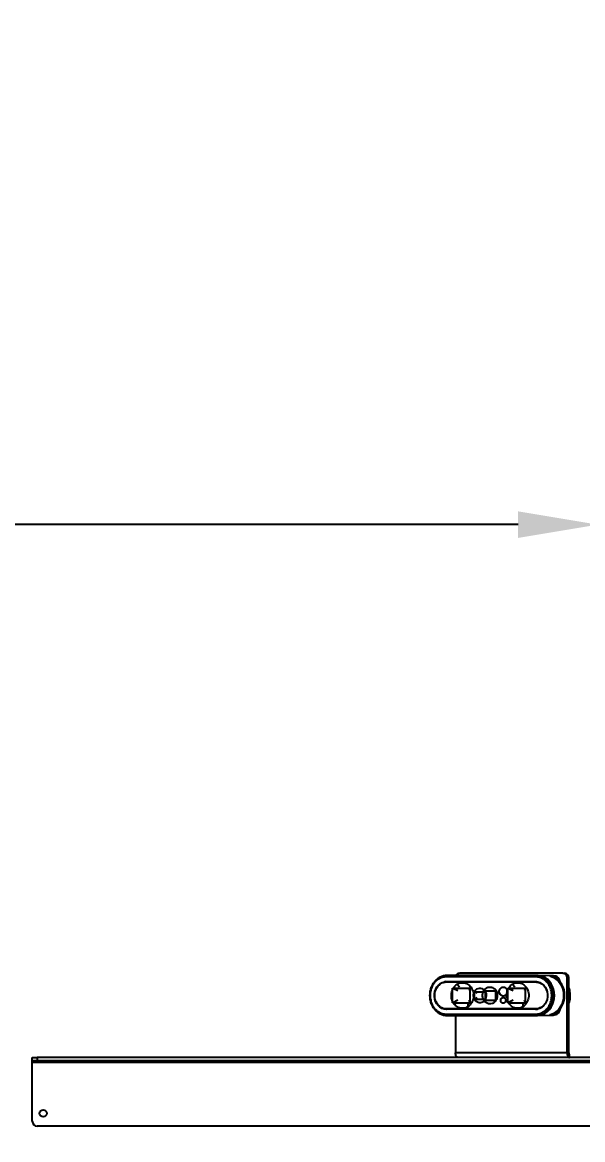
# Model space of a CAD drawing. Header units: millimetres. Extents: x 3916 to 10869, y 6515 to 11511.
# Drawn here: x 6715 to 7067, y 7604 to 8306 of the extents above; entities that cross this region are included whole.
import ezdxf

# ---------------------------------------------------------------- set-up
doc = ezdxf.new("R2010")
doc.units = ezdxf.units.MM
doc.header["$LTSCALE"] = 50
doc.header["$PDSIZE"] = -1
doc.layers.add('dim', color=4, linetype='Continuous', lineweight=18)
doc.styles.add('SLDTEXTSTYLE0', font='GULIM.TTC')
doc.dimstyles.new('ISO-25', dxfattribs={"dimtxt": 2.5, "dimasz": 2.5, "dimexe": 1.25, "dimexo": 0.625, "dimtad": 1, "dimtxsty": 'SLDTEXTSTYLE0', "dimcen": 2.5, "dimadec": 0, "dimazin": 0, "dimtfac": 1, "dimtmove": 0, "dimatfit": 3, "dimfxl": 0, "dimarcsym": 0})

# ---------------------------------------------------------------- blocks, each defined once
blk = doc.blocks.new('*D6')
at = {"layer": 'Defpoints', "color": 0}
for p in [(6062.5, 7990.34), (7076.31, 7923.51), (6062.5, 7689.16)]:
    blk.add_point(p, dxfattribs=at)
at = {"layer": 'dim', "color": 0, "lineweight": -2, "ltscale": 2}
for p, q in [((6062.5, 7701.66), (6062.5, 8015.34)), ((7076.31, 7936.01), (7076.31, 8015.34)), ((7026.31, 7990.34), (6112.5, 7990.34))]:
    blk.add_line(p, q, dxfattribs=at)
at = {"layer": 'dim', "color": 0}
for points in [[(6112.5, 7998.67), (6112.5, 7982), (6062.5, 7990.34)], [(7026.31, 7982), (7026.31, 7998.67), (7076.31, 7990.34)]]:
    blk.add_solid(points, dxfattribs=at)
at = {"layer": 'dim', "color": 0, "insert": (6569.4, 8032.59), "char_height": 50, "attachment_point": 5, "style": 'SLDTEXTSTYLE0'}
blk.add_mtext('1013,81', dxfattribs=at)
blk = doc.blocks.new('*D25')
at = {"layer": 'Defpoints', "color": 0}
for p in [(7076.31, 10374.33), (7037.28, 8872.8), (6982.13, 8777.29), (6894.79, 8441.68), (7076.31, 7240.74)]:
    blk.add_point(p, dxfattribs=at)
at = {"layer": 'dim', "color": 0, "lineweight": -2, "ltscale": 2}
blk.add_line((6975.88, 8766.46), (6798.44, 8459.12), dxfattribs=at)
blk.add_arc((7076.31, 8940.41), 530.74, 245.39976, 264.60024, dxfattribs=at)
at = {"layer": 'dim', "color": 0}
for points in [[(6859.19, 8465.25), (6851.55, 8450.44), (6810.94, 8480.77)], [(7025.97, 8403.7), (7026.76, 8420.35), (7076.31, 8409.67)]]:
    blk.add_solid(points, dxfattribs=at)
at = {"layer": 'dim', "color": 0, "insert": (6949.01, 8465.3), "char_height": 50, "attachment_point": 5, "rotation": 345, "style": 'SLDTEXTSTYLE0'}
blk.add_mtext('30%%d', dxfattribs=at)
blk = doc.blocks.new('*D38')
at = {"layer": 'Defpoints', "color": 0}
for p in [(6978.47, 10706.05), (7076.31, 10374.33), (6982.13, 10314.29), (7037.28, 10218.77), (7076.31, 7240.74)]:
    blk.add_point(p, dxfattribs=at)
at = {"layer": 'dim', "color": 0, "lineweight": -2, "ltscale": 2}
for p, q in [((7076.31, 10386.83), (7076.31, 10739.61)), ((6975.88, 10325.11), (6782.09, 10660.78))]:
    blk.add_line(p, q, dxfattribs=at)
blk.add_arc((7076.31, 10151.17), 563.45, 95.08608, 114.91392, dxfattribs=at)
at = {"layer": 'dim', "color": 0}
for points in [[(7026.73, 10704.07), (7025.99, 10720.72), (7076.31, 10714.61)], [(6835.11, 10669.57), (6842.8, 10654.79), (6794.59, 10639.13)]]:
    blk.add_solid(points, dxfattribs=at)
at = {"layer": 'dim', "color": 0, "insert": (6920.42, 10732.96), "char_height": 50, "attachment_point": 5, "rotation": 15, "style": 'SLDTEXTSTYLE0'}
blk.add_mtext('30%%d', dxfattribs=at)

msp = doc.modelspace()

# ---------------------------------------------------------------- linework, layer by layer
at = {"color": 7, "linetype": 'Continuous', "lineweight": 25}
for p, q in [((6981.034, 7707.215), (6980.429, 7707.194)), ((6981.627, 7707.27), (6980.434, 7707.135)), ((6982.234, 7707.291), (6981.035, 7707.215)), ((7037.287, 7706.47), (6981.234, 7706.47)), ((6981.234, 7703.423), (7037.287, 7703.423)), ((6981.282, 7703.323), (7037.335, 7703.323)), ((6981.813, 7703.286), (6981.282, 7703.323)), ((6981.309, 7703.226), (7037.362, 7703.226)), ((6982.234, 7707.291), (6981.627, 7707.27)), ((7037.68, 7707.27), (6981.627, 7707.27)), ((7037.866, 7703.286), (6981.813, 7703.286)), ((7038.287, 7707.291), (6982.234, 7707.291)), ((6988.059, 7701.796), (6989.532, 7700.149)), ((7054.461, 7708.741), (6989.657, 7708.741)), ((7022.7, 7701.796), (7024.173, 7700.149)), ((7037.866, 7703.286), (7037.335, 7703.323)), ((7037.712, 7703.226), (7037.362, 7703.226)), ((7038.287, 7707.291), (7037.68, 7707.27)), ((7038.049, 7703.283), (7037.866, 7703.286)), ((7038.337, 7707.241), (7038.257, 7707.243)), ((7047.65, 7707.129), (7038.451, 7707.29)), ((7046.48, 7706.989), (7046.48, 7706.92)), ((7048.406, 7706.384), (7048.442, 7706.368)), ((7048.443, 7706.372), (7048.433, 7706.373)), ((7048.516, 7706.964), (7048.516, 7706.925)), ((7048.577, 7706.925), (7048.577, 7706.968)), ((7048.763, 7706.923), (7048.763, 7706.979)), ((7054.461, 7708.741), (7055.461, 7708.741)), ((7057.059, 7658.741), (7057.059, 7705.741)), ((7058.059, 7705.741), (7057.059, 7705.741)), ((7058.059, 7658.741), (7058.059, 7705.741)), ((6985.216, 7690.067), (6985.216, 7699.416)), ((6985.216, 7699.416), (6985.296, 7699.377)), ((6985.296, 7699.377), (6988.532, 7697.775)), ((6985.296, 7699.377), (6996.22, 7699.377)), ((6996.22, 7699.377), (6995.649, 7697.775)), ((6996.234, 7699.416), (6996.22, 7699.377)), ((6996.234, 7690.067), (6996.234, 7699.416)), ((7000.631, 7696.231), (6998.626, 7697.031)), ((6998.626, 7697.031), (7004.496, 7697.031)), ((6998.626, 7697.031), (6998.626, 7692.451)), ((7004.507, 7697.031), (7005.728, 7697.031)), ((7004.569, 7697.301), (7005.265, 7697.031)), ((7005.491, 7696.633), (7005.536, 7696.708)), ((7005.529, 7697.717), (7012.183, 7697.717)), ((7005.536, 7697.679), (7005.536, 7697.492)), ((7005.536, 7697.411), (7005.536, 7697.031)), ((7005.536, 7696.802), (7005.536, 7692.681)), ((7005.58, 7696.783), (7005.728, 7697.031)), ((7005.728, 7697.031), (7005.728, 7692.451)), ((7012.195, 7697.679), (7012.195, 7691.804)), ((7014.797, 7695.81), (7015.402, 7696.044)), ((7019.009, 7698.319), (7019.144, 7698.553)), ((7019.857, 7690.067), (7019.857, 7699.416)), ((7019.857, 7699.416), (7019.937, 7699.377)), ((7019.937, 7699.377), (7023.173, 7697.775)), ((7019.937, 7699.377), (7030.861, 7699.377)), ((7030.861, 7699.377), (7030.29, 7697.775)), ((7030.875, 7699.416), (7030.861, 7699.377)), ((7030.875, 7690.067), (7030.875, 7699.416)), ((6985.296, 7690.106), (6985.216, 7690.067)), ((6988.532, 7691.708), (6985.296, 7690.106)), ((6985.296, 7690.106), (6996.22, 7690.106)), ((6994.649, 7689.333), (6994.734, 7687.687)), ((6996.22, 7690.106), (6995.649, 7691.708)), ((6996.22, 7690.106), (6996.234, 7690.067)), ((7000.631, 7693.251), (6998.626, 7692.451)), ((6998.626, 7692.451), (7005.728, 7692.451)), ((7005.536, 7692.774), (7005.491, 7692.85)), ((7005.529, 7691.766), (7012.183, 7691.766)), ((7005.536, 7692.451), (7005.536, 7692.071)), ((7005.728, 7692.451), (7005.58, 7692.7)), ((7005.862, 7692.522), (7005.746, 7692.683)), ((7012.218, 7692.971), (7012.685, 7692.182)), ((7016.133, 7692.418), (7015.556, 7692.611)), ((7018.312, 7690.872), (7018.278, 7691.065)), ((7019.937, 7690.106), (7019.857, 7690.067)), ((7023.173, 7691.708), (7019.937, 7690.106)), ((7019.937, 7690.106), (7030.861, 7690.106)), ((7029.29, 7689.333), (7029.375, 7687.687)), ((7030.861, 7690.106), (7030.29, 7691.708)), ((7030.861, 7690.106), (7030.875, 7690.067)), ((7044.767, 7694.741), (7044.71, 7694.741)), ((7055.534, 7694.741), (7055.04, 7694.741)), ((6980.429, 7682.289), (6981.034, 7682.268)), ((6980.434, 7682.348), (6981.627, 7682.213)), ((6981.034, 7682.268), (6982.234, 7682.191)), ((7037.287, 7686.06), (6981.234, 7686.06)), ((6981.234, 7683.012), (7037.287, 7683.012)), ((7037.335, 7686.16), (6981.282, 7686.16)), ((7037.362, 7686.256), (6981.309, 7686.256)), ((6981.627, 7682.213), (7037.68, 7682.213)), ((6982.234, 7682.191), (6981.627, 7682.213)), ((6982.234, 7682.191), (7038.287, 7682.191)), ((6987.059, 7682.191), (6987.059, 7658.741)), ((7037.866, 7686.197), (7037.335, 7686.16)), ((7037.712, 7686.256), (7037.362, 7686.256)), ((7038.287, 7682.191), (7037.68, 7682.213)), ((7037.866, 7686.197), (7038.049, 7686.2)), ((7038.451, 7682.193), (7047.649, 7682.353)), ((7040.052, 7686.903), (7039.53, 7686.72)), ((7046.48, 7682.563), (7046.48, 7682.494)), ((7048.428, 7683.11), (7048.443, 7683.11)), ((7048.516, 7682.558), (7048.516, 7682.519)), ((7048.577, 7682.515), (7048.577, 7682.558)), ((7048.763, 7682.504), (7048.763, 7682.56)), ((6721.309, 7653.741), (6721.309, 7655.741)), ((6721.309, 7655.741), (6724.309, 7655.741)), ((6724.309, 7653.741), (6721.309, 7653.741)), ((6721.309, 7652.741), (6721.309, 7653.741)), ((7431.309, 7652.741), (6721.309, 7652.741)), ((6721.309, 7615.741), (6721.309, 7652.741)), ((6724.309, 7655.741), (6724.309, 7653.741)), ((7003.134, 7655.741), (6724.309, 7655.741)), ((7428.309, 7653.741), (6724.309, 7653.741)), ((7057.059, 7658.741), (6987.059, 7658.741)), ((7058.559, 7655.741), (7003.134, 7655.741)), ((7058.059, 7658.741), (7057.059, 7658.741)), ((7058.559, 7655.741), (7058.559, 7657.741)), ((7094.059, 7655.741), (7058.559, 7655.741)), ((7428.309, 7612.741), (6724.309, 7612.741))]:
    msp.add_line(p, q, dxfattribs=at)
at = {"color": 7, "linetype": 'Continuous', "lineweight": 25, "flags": 128}
for points in [[(6981.234, 7686.06), (6979.839, 7686.21), (6978.494, 7686.657), (6977.243, 7687.384), (6976.131, 7688.366), (6975.195, 7689.569), (6974.469, 7690.952), (6973.978, 7692.466), (6973.738, 7694.059), (6973.759, 7695.676), (6974.039, 7697.26), (6974.568, 7698.757), (6975.328, 7700.115), (6976.294, 7701.286), (6977.43, 7702.23), (6978.699, 7702.915), (6980.055, 7703.316)], [(6981.282, 7686.16), (6979.904, 7686.309), (6978.573, 7686.75), (6977.337, 7687.469), (6976.238, 7688.439), (6975.313, 7689.629), (6974.595, 7690.996), (6974.11, 7692.492), (6973.873, 7694.067), (6973.893, 7695.665), (6974.17, 7697.231), (6974.693, 7698.711), (6975.445, 7700.053), (6976.399, 7701.211), (6977.522, 7702.144), (6978.776, 7702.821), (6980.117, 7703.217)], [(6981.234, 7703.423), (6981.235, 7703.404), (6981.237, 7703.385), (6981.242, 7703.368), (6981.248, 7703.353), (6981.255, 7703.341), (6981.263, 7703.332), (6981.272, 7703.325), (6981.282, 7703.323)], [(7037.287, 7703.423), (7038.678, 7703.273), (7040.021, 7702.828), (7041.27, 7702.105), (7042.381, 7701.126), (7043.316, 7699.928), (7044.043, 7698.55), (7044.537, 7697.041), (7044.78, 7695.452), (7044.765, 7693.839), (7044.491, 7692.257), (7043.969, 7690.761), (7043.215, 7689.402), (7042.257, 7688.227), (7041.128, 7687.278), (7039.865, 7686.586), (7038.514, 7686.176)], [(7037.287, 7703.423), (7037.288, 7703.404), (7037.291, 7703.385), (7037.295, 7703.368), (7037.301, 7703.353), (7037.308, 7703.341), (7037.317, 7703.332), (7037.326, 7703.325), (7037.335, 7703.323)], [(7037.335, 7703.323), (7038.71, 7703.175), (7040.038, 7702.735), (7041.272, 7702.02), (7042.371, 7701.053), (7043.295, 7699.868), (7044.014, 7698.506), (7044.502, 7697.014), (7044.742, 7695.444), (7044.727, 7693.849), (7044.456, 7692.285), (7043.94, 7690.806), (7043.195, 7689.463), (7042.248, 7688.302), (7041.132, 7687.364), (7039.884, 7686.68), (7038.548, 7686.275)], [(7037.712, 7703.226), (7039.146, 7703.063), (7039.164, 7703.059)], [(7038.287, 7682.191), (7039.987, 7682.346), (7041.646, 7682.806), (7043.221, 7683.559), (7044.676, 7684.588), (7045.972, 7685.867), (7047.08, 7687.365), (7047.971, 7689.044), (7048.624, 7690.863), (7049.022, 7692.778), (7049.156, 7694.741), (7049.022, 7696.705), (7048.624, 7698.62), (7047.971, 7700.439), (7047.08, 7702.118), (7045.972, 7703.616), (7044.676, 7704.895), (7043.221, 7705.924), (7041.646, 7706.677), (7039.987, 7707.137), (7038.287, 7707.291)], [(7048.438, 7707.063), (7047.298, 7707.078), (7046.403, 7707.088)], [(7048.516, 7706.964), (7047.376, 7706.978), (7046.48, 7706.989)], [(7047.212, 7706.672), (7048.821, 7705.953), (7050.31, 7704.947), (7051.64, 7703.679), (7052.779, 7702.183), (7053.696, 7700.496), (7054.369, 7698.662), (7054.779, 7696.727), (7054.917, 7694.741), (7054.779, 7692.756), (7054.369, 7690.821), (7053.696, 7688.987), (7052.779, 7687.3), (7051.64, 7685.804), (7050.31, 7684.536), (7048.821, 7683.53), (7047.212, 7682.811)], [(7048.169, 7706.578), (7049.555, 7706.567), (7050.644, 7706.558)], [(7048.574, 7706.999), (7048.629, 7706.993), (7048.763, 7706.979)], [(7048.611, 7706.288), (7049.734, 7706.279), (7050.816, 7706.27)], [(6981.234, 7686.06), (6981.235, 7686.079), (6981.237, 7686.097), (6981.242, 7686.114), (6981.248, 7686.129), (6981.255, 7686.142), (6981.263, 7686.151), (6981.272, 7686.157), (6981.282, 7686.16)], [(7037.287, 7686.06), (7037.288, 7686.079), (7037.291, 7686.097), (7037.295, 7686.114), (7037.301, 7686.129), (7037.308, 7686.142), (7037.317, 7686.151), (7037.326, 7686.157), (7037.335, 7686.16)], [(7039.164, 7686.424), (7039.146, 7686.419), (7037.712, 7686.256)], [(7038.548, 7686.275), (7038.539, 7686.272), (7038.531, 7686.266), (7038.524, 7686.257), (7038.518, 7686.245), (7038.514, 7686.23), (7038.512, 7686.213), (7038.512, 7686.195), (7038.514, 7686.176)], [(7046.403, 7682.394), (7047.542, 7682.408), (7048.438, 7682.419)], [(7046.48, 7682.494), (7047.62, 7682.508), (7048.516, 7682.519)], [(7050.644, 7682.925), (7049.258, 7682.914), (7048.169, 7682.905)], [(7048.763, 7682.504), (7048.629, 7682.49), (7048.573, 7682.484)], [(7050.816, 7683.213), (7049.438, 7683.201), (7048.593, 7683.194)], [(6988.559, 7655.741), (6988.267, 7655.799), (6987.985, 7655.97), (6987.726, 7656.247), (6987.499, 7656.62), (6987.312, 7657.075), (6987.174, 7657.593), (6987.088, 7658.156), (6987.059, 7658.741)], [(7057.059, 7658.741), (7057.088, 7658.156), (7057.174, 7657.593), (7057.312, 7657.075), (7057.499, 7656.62), (7057.726, 7656.247), (7057.985, 7655.97), (7058.267, 7655.799), (7058.559, 7655.741)], [(7058.059, 7658.741), (7058.069, 7658.546), (7058.097, 7658.359), (7058.144, 7658.186), (7058.206, 7658.034), (7058.282, 7657.91), (7058.368, 7657.818), (7058.462, 7657.761), (7058.559, 7657.741)]]:
    msp.add_lwpolyline(points, dxfattribs=at)
at = {"color": 7, "linetype": 'Continuous', "lineweight": 25}
msp.add_circle((6728.109, 7620.741), 2.25, dxfattribs=at)
for centre, radius, start, end in [((6981.235, 7696.888), 6.535, 90.008438, 100.395498), ((6980.162, 7703.314), 0.106, 178.860937, 245.257055), ((6981.283, 7696.863), 6.46, 90.008438, 100.395498), ((6981.788, 7703.206), 0.0841, 14.346763, 72.795367), ((6989.752, 7706.166), 2.578, 92.095504, 154.101135), ((7037.84, 7703.204), 0.0858, 12.642775, 72.474166), ((7047.487, 7697.828), 9.302, 85.089295, 88.999157), ((7042.626, 7695.177), 12.421, 357.990665, 62.320643), ((7043.179, 7695.181), 12.362, 357.961723, 64.987185), ((7047.681, 7697.749), 9.293, 80.710112, 83.313851), ((7047.655, 7697.612), 9.432, 71.533937, 80.690909), ((7054.245, 7705.929), 2.821, 356.188739, 85.59805), ((7055.245, 7705.929), 2.821, 356.188739, 85.59805), ((7042.626, 7694.306), 12.421, 297.679369, 2.009334), ((7037.286, 7692.597), 6.537, 270.009532, 280.827402), ((7037.334, 7692.622), 6.462, 270.009531, 280.827402), ((7037.84, 7686.279), 0.0858, 287.525834, 347.357225), ((7047.487, 7691.653), 9.301, 271.000583, 274.910965), ((7047.681, 7691.734), 9.293, 276.686149, 279.289888), ((7047.655, 7691.871), 9.432, 279.309121, 288.472055), ((6724.309, 7615.741), 3, 180, 270)]:
    msp.add_arc(centre, radius, start, end, dxfattribs=at)
for points, knots in [([(6980.434, 7707.135), (6980.125, 7707.109), (6979.107, 7707.024), (6977.449, 7706.374), (6975.56, 7705.23), (6973.905, 7703.656), (6972.547, 7701.747), (6971.538, 7699.567), (6970.916, 7697.201), (6970.706, 7694.741), (6970.916, 7692.281), (6971.538, 7689.916), (6972.547, 7687.735), (6973.905, 7685.826), (6975.559, 7684.252), (6977.449, 7683.109), (6979.107, 7682.459), (6980.125, 7682.374), (6980.434, 7682.348)], [0, 0, 0, 0, 0.0293537, 0.0965863, 0.1638188, 0.2310535, 0.2982876, 0.3655213, 0.4327592, 0.4999959, 0.5672315, 0.6344695, 0.7017076, 0.7689425, 0.836177, 0.9034116, 0.9706457, 1, 1, 1, 1]), ([(6981.234, 7706.47), (6980.347, 7706.393), (6978.574, 7706.237), (6976.097, 7705.006), (6973.969, 7703.133), (6972.336, 7700.673), (6971.309, 7697.812), (6970.959, 7694.741), (6971.309, 7691.671), (6972.336, 7688.81), (6973.969, 7686.35), (6976.097, 7684.477), (6978.574, 7683.246), (6980.347, 7683.09), (6981.234, 7683.012)], [0, 0, 0, 0, 0.0833357, 0.1666647, 0.249997, 0.3333285, 0.4166622, 0.4999978, 0.5833319, 0.6666693, 0.7500028, 0.8333353, 0.9166671, 1, 1, 1, 1]), ([(6985.705, 7699.307), (6985.792, 7699.469), (6986.12, 7700.076), (6986.905, 7700.954), (6987.674, 7701.515), (6988.059, 7701.796)], [0, 0, 0, 0, 0.1531272, 0.5765636, 1, 1, 1, 1]), ([(7020.385, 7699.377), (7020.46, 7699.514), (7020.777, 7700.097), (7021.547, 7700.954), (7022.316, 7701.515), (7022.7, 7701.796)], [0, 0, 0, 0, 0.1338324, 0.5669162, 1, 1, 1, 1]), ([(7037.287, 7683.012), (7038.174, 7683.09), (7039.946, 7683.246), (7042.424, 7684.477), (7044.552, 7686.35), (7046.185, 7688.81), (7047.211, 7691.671), (7047.561, 7694.741), (7047.211, 7697.812), (7046.185, 7700.673), (7044.552, 7703.133), (7042.424, 7705.006), (7039.946, 7706.237), (7038.173, 7706.393), (7037.287, 7706.47)], [0, 0, 0, 0, 0.0833357, 0.1666647, 0.249997, 0.3333285, 0.4166622, 0.4999978, 0.5833319, 0.6666693, 0.7500028, 0.8333353, 0.9166671, 1, 1, 1, 1]), ([(7037.362, 7703.226), (7037.844, 7703.196), (7038.807, 7703.135), (7040.183, 7702.613), (7041.154, 7702.087), (7041.594, 7701.657), (7041.668, 7701.585)], [0, 0, 0, 0, 0.3124631, 0.6249263, 0.9373894, 1, 1, 1, 1]), ([(7037.68, 7682.213), (7038.39, 7682.259), (7039.811, 7682.352), (7041.859, 7683.097), (7043.747, 7684.256), (7045.401, 7685.826), (7046.76, 7687.736), (7047.769, 7689.916), (7048.39, 7692.281), (7048.6, 7694.741), (7048.391, 7697.201), (7047.769, 7699.567), (7046.76, 7701.747), (7045.402, 7703.657), (7043.747, 7705.227), (7041.859, 7706.385), (7039.811, 7707.13), (7038.39, 7707.224), (7037.68, 7707.27)], [0, 0, 0, 0, 0.0625029, 0.1250003, 0.1874976, 0.2499971, 0.3124959, 0.3749943, 0.4374967, 0.4999979, 0.5624982, 0.6250006, 0.6875032, 0.7500027, 0.812502, 0.8750012, 0.9375001, 1, 1, 1, 1]), ([(7038.246, 7707.242), (7038.246, 7707.242), (7038.243, 7707.242), (7038.251, 7707.241), (7038.27, 7707.234), (7038.289, 7707.226), (7038.312, 7707.213), (7038.338, 7707.193), (7038.363, 7707.166), (7038.383, 7707.132), (7038.397, 7707.093), (7038.4, 7707.065), (7038.401, 7707.051)], [0, 0, 0, 0, 0.0034056, 0.2195208, 0.3148702, 0.404065, 0.4912308, 0.5816584, 0.6783844, 0.7814865, 0.8894463, 1, 1, 1, 1]), ([(7046.403, 7707.088), (7046.321, 7707.087), (7046.196, 7707.085), (7046.143, 7707.073), (7046.156, 7707.061), (7046.159, 7707.059)], [0, 0, 0, 0, 0.5917833, 0.906587, 1, 1, 1, 1]), ([(7046.159, 7707.059), (7046.163, 7707.051), (7046.175, 7707.026), (7046.387, 7706.951), (7046.757, 7706.827), (7047.064, 7706.723), (7047.213, 7706.672)], [0, 0, 0, 0, 0.1680312, 0.4854334, 0.7512376, 1, 1, 1, 1]), ([(7046.48, 7706.989), (7046.419, 7706.989), (7046.3, 7706.989), (7046.263, 7706.977), (7046.245, 7706.972)], [0, 0, 0, 0, 0.51317233, 1, 1, 1, 1]), ([(7046.48, 7706.989), (7046.479, 7707.003), (7046.476, 7707.03), (7046.456, 7707.061), (7046.43, 7707.082), (7046.412, 7707.086), (7046.403, 7707.088)], [0, 0, 0, 0, 0.2796649, 0.5593512, 0.7796753, 1, 1, 1, 1]), ([(7046.612, 7706.906), (7046.616, 7706.915), (7046.626, 7706.936), (7046.742, 7706.937), (7046.804, 7706.938)], [0, 0, 0, 0, 0.4557481, 1, 1, 1, 1]), ([(7048.954, 7706.922), (7048.553, 7706.925), (7047.836, 7706.931), (7047.12, 7706.936), (7046.804, 7706.938)], [0, 0, 0, 0, 0.5599694, 1, 1, 1, 1]), ([(7048.406, 7706.384), (7048.363, 7706.402), (7048.273, 7706.44), (7048.166, 7706.493), (7048.108, 7706.531), (7048.091, 7706.556), (7048.099, 7706.569), (7048.125, 7706.577), (7048.152, 7706.577), (7048.169, 7706.578)], [0, 0, 0, 0, 0.1718049, 0.353517, 0.5653232, 0.6695824, 0.8096334, 0.8798679, 1, 1, 1, 1]), ([(7048.169, 7706.578), (7048.197, 7706.564), (7048.255, 7706.536), (7048.307, 7706.476), (7048.322, 7706.436), (7048.324, 7706.429)], [0, 0, 0, 0, 0.449011, 0.8980384, 1, 1, 1, 1]), ([(7048.284, 7707.097), (7048.313, 7707.094), (7048.372, 7707.089), (7048.443, 7707.079), (7048.465, 7707.074), (7048.477, 7707.072)], [0, 0, 0, 0, 0.3116241, 0.62297165, 1, 1, 1, 1]), ([(7048.477, 7707.072), (7048.478, 7707.071), (7048.489, 7707.069), (7048.487, 7707.067), (7048.477, 7707.064), (7048.451, 7707.063), (7048.438, 7707.063)], [0, 0, 0, 0, 0.014865, 0.3433567, 0.6723398, 1, 1, 1, 1]), ([(7048.516, 7706.964), (7048.515, 7706.978), (7048.512, 7707.005), (7048.491, 7707.037), (7048.466, 7707.057), (7048.447, 7707.061), (7048.438, 7707.063)], [0, 0, 0, 0, 0.2796607, 0.5593435, 0.7796714, 1, 1, 1, 1]), ([(7048.577, 7706.968), (7048.576, 7706.979), (7048.573, 7707.002), (7048.557, 7707.031), (7048.534, 7707.052), (7048.505, 7707.067), (7048.487, 7707.069), (7048.477, 7707.071)], [0, 0, 0, 0, 0.1927554, 0.3876953, 0.5825707, 0.7647908, 1, 1, 1, 1]), ([(7048.574, 7706.968), (7048.575, 7706.967), (7048.575, 7706.965), (7048.541, 7706.964), (7048.516, 7706.964)], [0, 0, 0, 0, 0.2647593, 1, 1, 1, 1]), ([(7048.763, 7706.979), (7048.8, 7706.974), (7048.874, 7706.965), (7048.96, 7706.949), (7049.013, 7706.935), (7049.02, 7706.923), (7048.976, 7706.922), (7048.954, 7706.922)], [0, 0, 0, 0, 0.173961, 0.3502123, 0.567508, 0.7838319, 1, 1, 1, 1]), ([(7050.643, 7706.558), (7050.882, 7706.399), (7051.346, 7706.089), (7051.938, 7705.149), (7052.325, 7704.252), (7052.455, 7703.613), (7052.486, 7703.46)], [0, 0, 0, 0, 0.3038796, 0.5894763, 0.9021837, 1, 1, 1, 1]), ([(7050.816, 7706.27), (7050.815, 7706.307), (7050.813, 7706.371), (7050.775, 7706.456), (7050.721, 7706.522), (7050.669, 7706.546), (7050.644, 7706.558)], [0, 0, 0, 0, 0.2859459, 0.4995672, 0.7498041, 1, 1, 1, 1]), ([(7050.816, 7706.27), (7051.061, 7706.097), (7051.55, 7705.749), (7052.223, 7704.665), (7052.477, 7703.597), (7052.616, 7703.012)], [0, 0, 0, 0, 0.311348, 0.622971, 1, 1, 1, 1]), ([(6985.216, 7691.08), (6985.048, 7691.493), (6984.685, 7692.383), (6984.433, 7693.878), (6984.42, 7695.459), (6984.661, 7697.015), (6985.033, 7697.965), (6985.216, 7698.435)], [0, 0, 0, 0, 0.179001, 0.3853444, 0.5916878, 0.7980313, 1, 1, 1, 1]), ([(6998.626, 7693.152), (6998.581, 7693.246), (6998.282, 7693.868), (6998.237, 7695.016), (6998.522, 7695.903), (6998.626, 7696.227)], [0, 0, 0, 0, 0.1018293, 0.6724835, 1, 1, 1, 1]), ([(7019.857, 7691.08), (7019.689, 7691.493), (7019.326, 7692.383), (7019.074, 7693.878), (7019.061, 7695.459), (7019.302, 7697.015), (7019.674, 7697.965), (7019.857, 7698.435)], [0, 0, 0, 0, 0.17900102, 0.38534443, 0.59168784, 0.79803125, 1, 1, 1, 1]), ([(7058.059, 7689.658), (7058.215, 7690.037), (7058.597, 7690.964), (7058.945, 7692.54), (7059.126, 7694.333), (7059.062, 7696.151), (7058.733, 7697.935), (7058.389, 7699.184), (7058.091, 7699.79), (7058.059, 7699.855)], [0, 0, 0, 0, 0.1176796, 0.2881115, 0.4596546, 0.6321262, 0.8053238, 0.9789822, 1, 1, 1, 1]), ([(6994.734, 7687.687), (6994.322, 7687.461), (6993.497, 7687.009), (6992.145, 7686.701), (6990.774, 7686.682), (6989.424, 7686.979), (6988.148, 7687.57), (6987.009, 7688.447), (6986.176, 7689.333), (6985.817, 7689.978), (6985.705, 7690.18)], [0, 0, 0, 0, 0.1341063, 0.2682126, 0.4023189, 0.5364251, 0.6705314, 0.8046377, 0.938744, 1, 1, 1, 1]), ([(7005.862, 7692.522), (7005.558, 7692.023), (7004.949, 7691.026), (7003.497, 7690.188), (7001.9, 7690.014), (7000.39, 7690.585), (6999.31, 7691.51), (6998.993, 7692.31), (6998.895, 7692.559)], [0, 0, 0, 0, 0.1834613, 0.3669227, 0.550384, 0.7338454, 0.9173067, 1, 1, 1, 1]), ([(7029.375, 7687.687), (7028.963, 7687.461), (7028.138, 7687.009), (7026.786, 7686.701), (7025.415, 7686.682), (7024.065, 7686.979), (7022.789, 7687.57), (7021.651, 7688.448), (7020.834, 7689.311), (7020.488, 7689.929), (7020.389, 7690.106)], [0, 0, 0, 0, 0.1351368, 0.2702736, 0.4054104, 0.5405472, 0.675684, 0.8108208, 0.9459576, 1, 1, 1, 1]), ([(7042.512, 7688.698), (7042.167, 7688.343), (7041.463, 7687.618), (7040.19, 7686.859), (7038.806, 7686.35), (7037.843, 7686.288), (7037.362, 7686.256)], [0, 0, 0, 0, 0.242134, 0.494756, 0.747378, 1, 1, 1, 1]), ([(7038.283, 7682.245), (7038.284, 7682.244), (7038.285, 7682.24), (7038.315, 7682.241), (7038.337, 7682.242)], [0, 0, 0, 0, 0.2318727, 1, 1, 1, 1]), ([(7047.213, 7682.811), (7047.064, 7682.76), (7046.758, 7682.656), (7046.388, 7682.533), (7046.168, 7682.453), (7046.156, 7682.427), (7046.152, 7682.417)], [0, 0, 0, 0, 0.2383351, 0.4914913, 0.7967911, 1, 1, 1, 1]), ([(7046.152, 7682.417), (7046.161, 7682.411), (7046.187, 7682.395), (7046.32, 7682.395), (7046.403, 7682.394)], [0, 0, 0, 0, 0.37884882, 1, 1, 1, 1]), ([(7046.308, 7682.499), (7046.311, 7682.498), (7046.339, 7682.492), (7046.414, 7682.493), (7046.48, 7682.494)], [0, 0, 0, 0, 0.1191834, 1, 1, 1, 1]), ([(7046.48, 7682.494), (7046.479, 7682.48), (7046.476, 7682.453), (7046.456, 7682.422), (7046.43, 7682.401), (7046.412, 7682.397), (7046.403, 7682.394)], [0, 0, 0, 0, 0.2796649, 0.5593512, 0.7796753, 1, 1, 1, 1]), ([(7046.804, 7682.545), (7046.742, 7682.545), (7046.626, 7682.547), (7046.616, 7682.567), (7046.612, 7682.577)], [0, 0, 0, 0, 0.5442482, 1, 1, 1, 1]), ([(7046.804, 7682.545), (7047.206, 7682.548), (7047.922, 7682.553), (7048.639, 7682.559), (7048.954, 7682.561)], [0, 0, 0, 0, 0.56003068, 1, 1, 1, 1]), ([(7048.169, 7682.905), (7048.136, 7682.908), (7048.069, 7682.915), (7048.124, 7682.966), (7048.242, 7683.03), (7048.352, 7683.076), (7048.406, 7683.099)], [0, 0, 0, 0, 0.2817263, 0.5621793, 0.7816897, 1, 1, 1, 1]), ([(7048.169, 7682.905), (7048.198, 7682.919), (7048.257, 7682.946), (7048.314, 7683.024), (7048.344, 7683.086), (7048.347, 7683.12), (7048.348, 7683.125)], [0, 0, 0, 0, 0.3402631, 0.6805386, 0.9484419, 1, 1, 1, 1]), ([(7048.438, 7682.419), (7048.459, 7682.419), (7048.501, 7682.418), (7048.471, 7682.408), (7048.395, 7682.397), (7048.321, 7682.39), (7048.284, 7682.386)], [0, 0, 0, 0, 0.2794038, 0.5589813, 0.779514, 1, 1, 1, 1]), ([(7048.285, 7682.386), (7048.318, 7682.389), (7048.387, 7682.395), (7048.461, 7682.407), (7048.492, 7682.409), (7048.533, 7682.43), (7048.555, 7682.45), (7048.573, 7682.479), (7048.575, 7682.503), (7048.577, 7682.515)], [0, 0, 0, 0, 0.2289085, 0.4815455, 0.7425081, 0.8013091, 0.862507, 0.9293199, 1, 1, 1, 1]), ([(7048.516, 7682.519), (7048.515, 7682.505), (7048.512, 7682.478), (7048.491, 7682.446), (7048.466, 7682.426), (7048.447, 7682.421), (7048.438, 7682.419)], [0, 0, 0, 0, 0.2796607, 0.5593435, 0.7796714, 1, 1, 1, 1]), ([(7048.516, 7682.519), (7048.541, 7682.519), (7048.575, 7682.518), (7048.575, 7682.515), (7048.575, 7682.515)], [0, 0, 0, 0, 0.7345304, 1, 1, 1, 1]), ([(7048.954, 7682.561), (7048.976, 7682.561), (7049.02, 7682.56), (7049.013, 7682.548), (7048.96, 7682.534), (7048.874, 7682.518), (7048.8, 7682.509), (7048.763, 7682.504)], [0, 0, 0, 0, 0.21615711, 0.43249103, 0.6497869, 0.82603047, 1, 1, 1, 1]), ([(7052.513, 7686.141), (7052.474, 7685.948), (7052.336, 7685.267), (7051.939, 7684.333), (7051.346, 7683.394), (7050.882, 7683.084), (7050.643, 7682.924)], [0, 0, 0, 0, 0.1204755, 0.4253273, 0.7037489, 1, 1, 1, 1]), ([(7050.644, 7682.925), (7050.67, 7682.937), (7050.721, 7682.96), (7050.775, 7683.027), (7050.813, 7683.111), (7050.815, 7683.176), (7050.816, 7683.213)], [0, 0, 0, 0, 0.2507681, 0.5004953, 0.713587, 1, 1, 1, 1]), ([(7052.584, 7686.237), (7052.531, 7685.995), (7052.373, 7685.266), (7051.95, 7684.378), (7051.399, 7683.595), (7051.011, 7683.34), (7050.816, 7683.213)], [0, 0, 0, 0, 0.16152949, 0.48764768, 0.74389343, 1, 1, 1, 1])]:
    msp.add_open_spline(points, degree=3, knots=knots, dxfattribs=at)
for points in [[(6973.96, 7694.741), (6973.988, 7695.297), (6974.042, 7696.407), (6974.479, 7698.009), (6975.158, 7699.486), (6976.079, 7700.78), (6977.2, 7701.843), (6978.478, 7702.627), (6979.866, 7703.132), (6980.828, 7703.195), (6981.309, 7703.226)], [(6981.234, 7706.47), (6981.239, 7706.574), (6981.251, 7706.781), (6981.342, 7707.044), (6981.471, 7707.23), (6981.575, 7707.257), (6981.627, 7707.27)], [(6988.059, 7701.796), (6988.471, 7702.022), (6989.296, 7702.474), (6990.648, 7702.782), (6992.019, 7702.801), (6993.369, 7702.504), (6994.643, 7701.911), (6995.792, 7701.042), (6996.772, 7699.931), (6997.545, 7698.62), (6998.082, 7697.16), (6998.363, 7695.608), (6998.375, 7694.022), (6998.119, 7692.464), (6997.606, 7690.992), (6996.851, 7689.669), (6995.896, 7688.522), (6995.122, 7687.965), (6994.734, 7687.687)], [(7022.7, 7701.796), (7023.112, 7702.022), (7023.937, 7702.474), (7025.289, 7702.782), (7026.66, 7702.801), (7028.01, 7702.504), (7029.284, 7701.911), (7030.433, 7701.042), (7031.413, 7699.931), (7032.186, 7698.62), (7032.723, 7697.16), (7033.004, 7695.608), (7033.016, 7694.022), (7032.76, 7692.464), (7032.247, 7690.992), (7031.492, 7689.669), (7030.537, 7688.522), (7029.763, 7687.965), (7029.375, 7687.687)], [(7037.287, 7706.47), (7037.293, 7706.574), (7037.305, 7706.781), (7037.395, 7707.044), (7037.525, 7707.23), (7037.628, 7707.257), (7037.68, 7707.27)], [(6998.825, 7696.961), (6999.13, 7697.459), (6999.738, 7698.456), (7001.192, 7699.295), (7002.783, 7699.465), (7004.316, 7698.91), (7005.549, 7697.72), (7006.285, 7696.083), (7006.458, 7694.217), (7006.061, 7693.087), (7005.862, 7692.522)], [(7012.685, 7692.182), (7012.334, 7691.607), (7011.632, 7690.457), (7009.955, 7689.489), (7008.121, 7689.293), (7006.353, 7689.934), (7004.93, 7691.306), (7004.082, 7693.194), (7003.882, 7695.346), (7004.34, 7696.649), (7004.569, 7697.301)], [(7004.569, 7697.301), (7004.92, 7697.876), (7005.623, 7699.026), (7007.299, 7699.993), (7009.133, 7700.189), (7010.902, 7699.549), (7012.324, 7698.177), (7013.172, 7696.289), (7013.373, 7694.137), (7012.914, 7692.833), (7012.685, 7692.182)], [(7014.797, 7695.81), (7014.674, 7696.159), (7014.428, 7696.858), (7014.536, 7698.01), (7014.99, 7699.022), (7015.752, 7699.757), (7016.699, 7700.1), (7017.682, 7699.995), (7018.58, 7699.476), (7018.956, 7698.861), (7019.144, 7698.553)], [(7019.144, 7698.553), (7019.267, 7698.203), (7019.512, 7697.505), (7019.405, 7696.353), (7018.951, 7695.341), (7018.189, 7694.606), (7017.242, 7694.263), (7016.259, 7694.368), (7015.361, 7694.886), (7014.985, 7695.502), (7014.797, 7695.81)], [(6981.309, 7686.256), (6980.828, 7686.288), (6979.866, 7686.351), (6978.478, 7686.856), (6977.2, 7687.64), (6976.079, 7688.703), (6975.158, 7689.997), (6974.479, 7691.473), (6974.042, 7693.075), (6973.988, 7694.186), (6973.96, 7694.741)], [(7018.312, 7690.872), (7018.193, 7690.677), (7017.954, 7690.286), (7017.385, 7689.958), (7016.762, 7689.891), (7016.161, 7690.109), (7015.679, 7690.575), (7015.39, 7691.216), (7015.322, 7691.947), (7015.478, 7692.389), (7015.556, 7692.611)], [(7015.556, 7692.611), (7015.675, 7692.806), (7015.914, 7693.196), (7016.483, 7693.525), (7017.106, 7693.592), (7017.706, 7693.374), (7018.189, 7692.908), (7018.477, 7692.267), (7018.545, 7691.536), (7018.39, 7691.093), (7018.312, 7690.872)], [(7048.406, 7683.099), (7048.915, 7683.337), (7049.933, 7683.813), (7051.317, 7684.858), (7052.553, 7686.117), (7053.606, 7687.585), (7054.453, 7689.22), (7055.069, 7690.987), (7055.46, 7692.842), (7055.509, 7694.108), (7055.534, 7694.741)], [(6981.234, 7683.012), (6981.239, 7682.909), (6981.251, 7682.701), (6981.342, 7682.439), (6981.471, 7682.253), (6981.575, 7682.226), (6981.627, 7682.213)], [(7037.287, 7683.012), (7037.293, 7682.909), (7037.305, 7682.701), (7037.395, 7682.439), (7037.525, 7682.253), (7037.628, 7682.226), (7037.68, 7682.213)]]:
    msp.add_open_spline(points, degree=3, dxfattribs=at)

# ---------------------------------------------------------------- dimensions: what is measured, and where the dimension line sits
at = {"layer": 'dim', "ltscale": 2}
dim = msp.add_angular_dim_2l(base=(6978.468, 10706.054), line1=((6982.133, 10314.286), (7037.279, 10218.771)), line2=((7076.309, 7240.741), (7076.309, 10374.327)), dimstyle='ISO-25', override={"dimscale": 20}, dxfattribs=at)
dim.commit()
dim.dimension.update_dxf_attribs({"geometry": '*D38', "text_midpoint": (6930.479, 10695.415), "dimtype": 162})
dim = msp.add_angular_dim_2l(base=(6894.787, 8441.677), line1=((6982.133, 8777.288), (7037.279, 8872.803)), line2=((7076.309, 7240.741), (7076.309, 10374.327)), dimstyle='ISO-25', override={"dimscale": 20}, dxfattribs=at)
dim.commit()
dim.dimension.update_dxf_attribs({"geometry": '*D25', "text_midpoint": (6949.006, 8465.304)})
dim = msp.add_linear_dim(base=(6062.496, 7990.336), p1=(7076.309, 7923.512), p2=(6062.496, 7689.16), dimstyle='ISO-25', override={"dimscale": 20}, dxfattribs=at)
dim.commit()
dim.dimension.update_dxf_attribs({"geometry": '*D6', "text_midpoint": (6569.403, 8032.586)})

doc.saveas('drawing.dxf')
